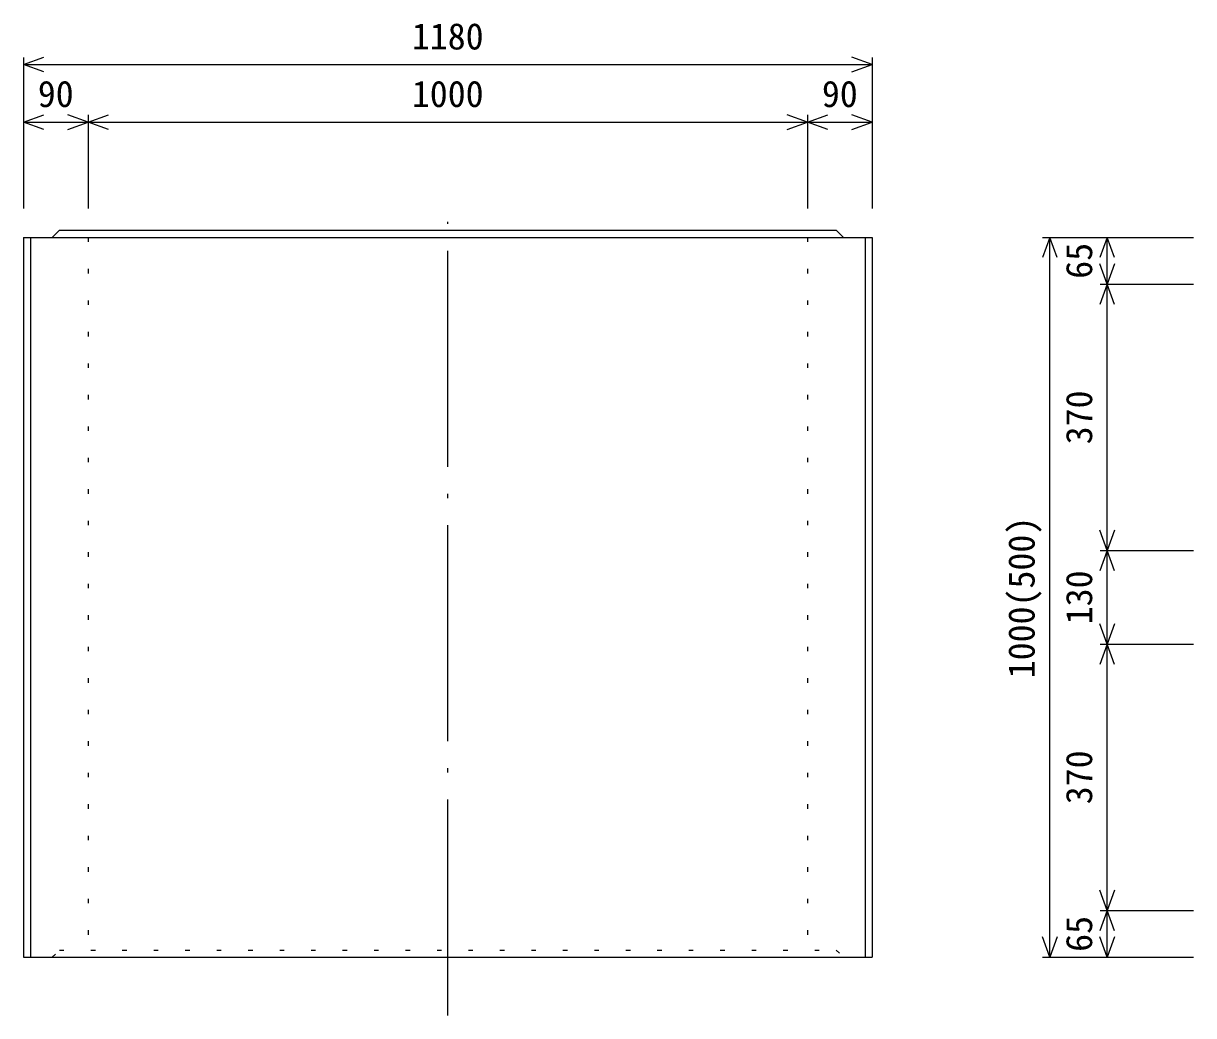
# Model space of a CAD drawing. Units: millimetres, scale not verified. Extents: x 12 to 21012, y 0 to 14850.
# Drawn here: x 11773 to 13399, y 3592 to 4970 of the extents above; entities that cross this region are included whole.
import ezdxf
from ezdxf.enums import TextEntityAlignment as Align

# ---------------------------------------------------------------- set-up
doc = ezdxf.new("R2010")
doc.units = ezdxf.units.MM
doc.header["$LTSCALE"] = 25
doc.linetypes.add('DOTTED', pattern=[1.75, 0.25, -1.5])
doc.linetypes.add('LONG_DASHED_DOTTED', pattern=[15.25, 12, -1.5, 0.25, -1.5])
for name, color, linetype, lineweight in [('CENTER', 7, 'LONG_DASHED_DOTTED', 25), ('DIM', 7, 'Continuous', 25), ('OUTLINE', 3, 'Continuous', 25), ('OUTLINE2', 4, 'DOTTED', 25)]:
    doc.layers.add(name, color=color, linetype=linetype, lineweight=lineweight)
doc.styles.add('ＭＳ ゴシック', font='')
doc.styles.get('ＭＳ ゴシック').set_extended_font_data('MS Gothic')

msp = doc.modelspace()

# ---------------------------------------------------------------- linework, layer by layer
at = {"layer": 'CENTER'}
msp.add_line((12362.59, 3591.61), (12362.59, 4694.17), dxfattribs=at)
at = {"layer": 'DIM'}
for p, q in [((11772.59, 4912.65), (11800.78, 4922.91)), ((11772.59, 4922.65), (11772.59, 4712.65)), ((12952.59, 4912.65), (12924.4, 4922.91)), ((12952.59, 4922.65), (12952.59, 4712.65)), ((11772.59, 4912.65), (12952.59, 4912.65)), ((11800.78, 4902.39), (11772.59, 4912.65)), ((12924.4, 4902.39), (12952.59, 4912.65)), ((11772.59, 4832.65), (11800.78, 4842.91)), ((11772.59, 4832.65), (11862.59, 4832.65)), ((11800.78, 4822.39), (11772.59, 4832.65)), ((11862.59, 4832.65), (11834.4, 4842.91)), ((11834.4, 4822.39), (11862.59, 4832.65)), ((11862.59, 4832.65), (11890.78, 4842.91)), ((11862.59, 4842.65), (11862.59, 4712.65)), ((11862.59, 4832.65), (12862.59, 4832.65)), ((11890.78, 4822.39), (11862.59, 4832.65)), ((12862.59, 4832.65), (12834.4, 4842.91)), ((12834.4, 4822.39), (12862.59, 4832.65)), ((12862.59, 4832.65), (12890.78, 4842.91)), ((12862.59, 4842.65), (12862.59, 4712.65)), ((12862.59, 4832.65), (12952.59, 4832.65)), ((12890.78, 4822.39), (12862.59, 4832.65)), ((12952.59, 4832.65), (12924.4, 4842.91)), ((12924.4, 4822.39), (12952.59, 4832.65)), ((13199.33, 4672.65), (13189.07, 4644.46)), ((13189.33, 4672.65), (13399.33, 4672.65)), ((13199.33, 3672.65), (13199.33, 4672.65)), ((13209.59, 4644.46), (13199.33, 4672.65)), ((13279.33, 4672.65), (13269.07, 4644.46)), ((13279.33, 4607.65), (13279.33, 4672.65)), ((13289.59, 4644.46), (13279.33, 4672.65)), ((13279.33, 4607.65), (13269.07, 4635.84)), ((13289.59, 4635.84), (13279.33, 4607.65)), ((13279.33, 4607.65), (13269.07, 4579.46)), ((13269.33, 4607.65), (13399.33, 4607.65)), ((13279.33, 4237.65), (13279.33, 4607.65)), ((13289.59, 4579.46), (13279.33, 4607.65)), ((13279.33, 4237.65), (13269.07, 4265.84)), ((13289.59, 4265.84), (13279.33, 4237.65)), ((13279.33, 4237.65), (13269.07, 4209.46)), ((13269.33, 4237.65), (13399.33, 4237.65)), ((13279.33, 4107.65), (13279.33, 4237.65)), ((13289.59, 4209.46), (13279.33, 4237.65)), ((13279.33, 4107.65), (13269.07, 4135.84)), ((13289.59, 4135.84), (13279.33, 4107.65)), ((13279.33, 4107.65), (13269.07, 4079.46)), ((13269.33, 4107.65), (13399.33, 4107.65)), ((13279.33, 3737.65), (13279.33, 4107.65)), ((13289.59, 4079.46), (13279.33, 4107.65)), ((13279.33, 3737.65), (13269.07, 3765.84)), ((13289.59, 3765.84), (13279.33, 3737.65)), ((13279.33, 3737.65), (13269.07, 3709.46)), ((13269.33, 3737.65), (13399.33, 3737.65)), ((13279.33, 3672.65), (13279.33, 3737.65)), ((13289.59, 3709.46), (13279.33, 3737.65)), ((13199.33, 3672.65), (13189.07, 3700.84)), ((13209.59, 3700.84), (13199.33, 3672.65)), ((13279.33, 3672.65), (13269.07, 3700.84)), ((13289.59, 3700.84), (13279.33, 3672.65)), ((13189.33, 3672.65), (13399.33, 3672.65))]:
    msp.add_line(p, q, dxfattribs=at)
at = {"layer": 'OUTLINE'}
for p, q in [((11772.59, 4672.65), (11772.59, 3672.65)), ((11772.59, 4672.65), (12952.59, 4672.65)), ((11782.59, 4672.65), (11782.59, 3672.65)), ((11812.59, 4672.65), (11822.59, 4682.65)), ((11822.59, 4682.65), (12902.59, 4682.65)), ((12902.59, 4682.65), (12912.59, 4672.65)), ((12942.59, 4672.65), (12942.59, 3672.65)), ((12952.59, 4672.65), (12952.59, 3672.65)), ((11772.59, 3672.65), (12952.59, 3672.65))]:
    msp.add_line(p, q, dxfattribs=at)
at = {"layer": 'OUTLINE2'}
for p, q in [((11862.59, 4672.65), (11862.59, 3672.65)), ((12862.59, 4672.65), (12862.59, 3672.65)), ((11812.59, 3672.65), (11822.59, 3682.65)), ((11822.59, 3682.65), (12902.59, 3682.65)), ((12902.59, 3682.65), (12912.59, 3672.65))]:
    msp.add_line(p, q, dxfattribs=at)

# ---------------------------------------------------------------- texts
at = {"layer": 'DIM', "style": 'ＭＳ ゴシック'}
for s, p in [('1180', (12312.59, 4922.65)), ('90', (11792.59, 4842.65)), ('1000', (12312.59, 4842.65)), ('90', (12882.59, 4842.65))]:
    msp.add_text(s, height=36.66, dxfattribs=at).set_placement(p, align=Align.BOTTOM_LEFT)
for s, p in [('65', (13269.33, 4615.15)), ('370', (13269.33, 4385.15)), ('1000(500)', (13189.33, 4060.15)), ('130', (13269.33, 4135.15)), ('370', (13269.33, 3885.15)), ('65', (13269.33, 3680.15))]:
    msp.add_text(s, height=36.66, rotation=90, dxfattribs=at).set_placement(p, align=Align.BOTTOM_LEFT)

doc.saveas('drawing.dxf')
